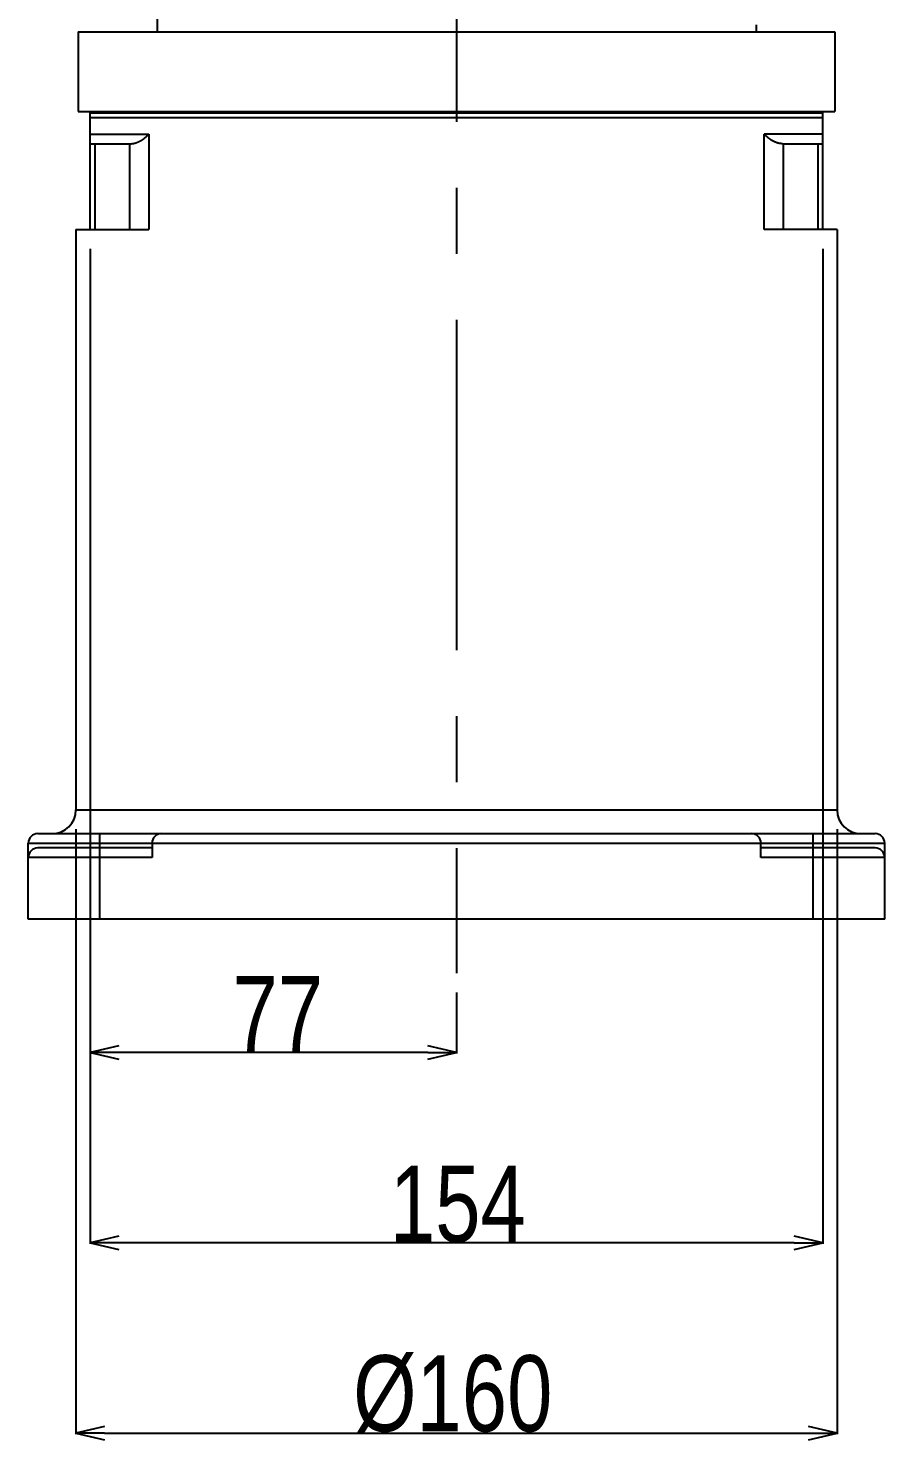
# Model space of a CAD drawing. Extents: x 0 to 3364, y 0 to 2376.
# Drawn here: x 836.2 to 1016.2, y 829.9 to 1127.6 of the extents above; entities that cross this region are included whole.
import ezdxf

# ---------------------------------------------------------------- set-up
doc = ezdxf.new("R2010")
doc.units = 0
doc.header["$LTSCALE"] = 185.02
doc.header["$PDMODE"] = 3
doc.header["$PDSIZE"] = 0.3125
doc.linetypes.add('CENTER', pattern=[0.6, 0.375, -0.075, 0.075, -0.075])
doc.layers.get('0').update_dxf_attribs({"linetype": 'CONTINUOUS'})
doc.layers.get('DEFPOINTS').update_dxf_attribs({"linetype": 'CONTINUOUS'})
doc.layers.add('95_ALL_DIM', color=7, linetype='CONTINUOUS')
doc.layers.add('DEFAULT_1', color=7, linetype='CENTER')
doc.styles.get("Standard").update_dxf_attribs({"font": 'txt', "width": 0.8})
doc.dimstyles.new('DIMSTYLE_1', dxfattribs={"dimtxt": 16, "dimasz": 6, "dimexe": 0.18, "dimexo": 0.0625, "dimgap": 0.09, "dimtad": 1, "dimdec": 3, "dimdsep": 46, "dimtxsty": 'Standard', "dimblk": 'OPEN', "dimblk1": 'OPEN', "dimblk2": 'OPEN', "dimcen": 0.09, "dimadec": 0, "dimazin": 0, "dimtp": 0.3, "dimtm": 0.3, "dimtfac": 1, "dimtdec": 3, "dimtofl": 0, "dimtmove": 0, "dimatfit": 3, "dimldrblk": 'OPEN', "dimfxl": 1, "dimtolj": 1, "dimarcsym": 0})
doc.dimstyles.new('DIMSTYLE_2', dxfattribs={"dimtxt": 16, "dimasz": 6, "dimexe": 0.18, "dimexo": 0.0625, "dimgap": 0.09, "dimtad": 1, "dimdec": 3, "dimdsep": 46, "dimtxsty": 'Standard', "dimblk": 'OPEN', "dimblk1": 'OPEN', "dimblk2": 'OPEN', "dimcen": 0.09, "dimadec": 0, "dimazin": 0, "dimtp": 0.5, "dimtm": 0.5, "dimtfac": 1, "dimtdec": 3, "dimtofl": 0, "dimtmove": 0, "dimatfit": 3, "dimldrblk": 'OPEN', "dimfxl": 1, "dimtolj": 1, "dimarcsym": 0})

# ---------------------------------------------------------------- blocks, each defined once
blk = doc.blocks.new('_OPEN')
at = {"color": 0, "linetype": 'ByBlock'}
for p, q in [((0, 0), (-1, 0.233)), ((-1, -0.233), (0, 0)), ((-1, 0), (0, 0))]:
    blk.add_line(p, q, dxfattribs=at)
blk = doc.blocks.new('*D11')
at = {"layer": '95_ALL_DIM', "color": 0, "transparency": 16777216}
for p, q in [((846.16, 959.24), (846.16, 832.12)), ((1006.16, 959.24), (1006.16, 832.12)), ((852.16, 832.3), (1000.16, 832.3))]:
    blk.add_line(p, q, dxfattribs=at)
at = {"layer": 'DEFPOINTS', "color": 0, "transparency": 16777216}
for p in [(846.16, 959.3), (1006.16, 959.3), (1006.16, 832.3)]:
    blk.add_point(p, dxfattribs=at)
at = {"layer": '95_ALL_DIM', "color": 0, "transparency": 16777216, "xscale": 6, "yscale": 6, "zscale": 6, "rotation": 180}
blk.add_blockref('_OPEN', (846.16, 832.3), dxfattribs=at)
at = {"layer": '95_ALL_DIM', "color": 0, "transparency": 16777216, "xscale": 6, "yscale": 6, "zscale": 6}
blk.add_blockref('_OPEN', (1006.16, 832.3), dxfattribs=at)
at = {"layer": '95_ALL_DIM', "color": 0, "transparency": 16777216, "insert": (925.38, 840.39), "char_height": 16, "attachment_point": 5}
blk.add_mtext('\\A1;%%c160', dxfattribs=at)
blk = doc.blocks.new('*D51')
at = {"layer": '95_ALL_DIM', "color": 0, "transparency": 16777216}
for p, q in [((849.16, 1081.24), (849.16, 912.12)), ((926.16, 924.92), (926.16, 912.12)), ((920.16, 912.3), (855.16, 912.3))]:
    blk.add_line(p, q, dxfattribs=at)
at = {"layer": 'DEFPOINTS', "color": 0, "transparency": 16777216}
for p in [(849.16, 1081.3), (926.16, 924.98), (849.16, 912.3)]:
    blk.add_point(p, dxfattribs=at)
at = {"layer": '95_ALL_DIM', "color": 0, "transparency": 16777216, "xscale": 6, "yscale": 6, "zscale": 6, "rotation": 180}
blk.add_blockref('_OPEN', (849.16, 912.3), dxfattribs=at)
at = {"layer": '95_ALL_DIM', "color": 0, "transparency": 16777216, "xscale": 6, "yscale": 6, "zscale": 6}
blk.add_blockref('_OPEN', (926.16, 912.3), dxfattribs=at)
at = {"layer": '95_ALL_DIM', "color": 0, "transparency": 16777216, "insert": (888.62, 920.39), "char_height": 16, "attachment_point": 5}
blk.add_mtext('\\A1;77', dxfattribs=at)
blk = doc.blocks.new('*D52')
at = {"layer": '95_ALL_DIM', "color": 0, "transparency": 16777216}
for p, q in [((849.16, 1081.24), (849.16, 872.12)), ((1003.16, 1081.24), (1003.16, 872.12)), ((997.16, 872.3), (855.16, 872.3))]:
    blk.add_line(p, q, dxfattribs=at)
at = {"layer": 'DEFPOINTS', "color": 0, "transparency": 16777216}
for p in [(849.16, 1081.3), (1003.16, 1081.3), (849.16, 872.3)]:
    blk.add_point(p, dxfattribs=at)
at = {"layer": '95_ALL_DIM', "color": 0, "transparency": 16777216, "xscale": 6, "yscale": 6, "zscale": 6, "rotation": 180}
blk.add_blockref('_OPEN', (849.16, 872.3), dxfattribs=at)
at = {"layer": '95_ALL_DIM', "color": 0, "transparency": 16777216, "xscale": 6, "yscale": 6, "zscale": 6}
blk.add_blockref('_OPEN', (1003.16, 872.3), dxfattribs=at)
at = {"layer": '95_ALL_DIM', "color": 0, "transparency": 16777216, "insert": (926.45, 880.39), "char_height": 16, "attachment_point": 5}
blk.add_mtext('\\A1;154', dxfattribs=at)

msp = doc.modelspace()

# ---------------------------------------------------------------- linework, layer by layer
for p, q in [((863.2222, 1136.3011), (863.2222, 1126.8014)), ((989.1641, 1128.3014), (989.1641, 1126.8014)), ((846.6641, 1126.8014), (846.6641, 1110.1014)), ((846.6642, 1126.8014), (1005.664, 1126.8014)), ((1005.6641, 1126.8014), (1005.6641, 1110.1014)), ((846.6642, 1110.1014), (1005.664, 1110.1014)), ((849.1641, 1109.8014), (1003.1641, 1109.8014)), ((849.1641, 1085.3014), (849.1641, 1109.8014)), ((849.1641, 1108.8014), (1003.1641, 1108.8014)), ((856.5687, 1110.1014), (856.5687, 1109.8014)), ((864.5687, 1110.1014), (864.5687, 1109.8014)), ((866.1641, 1110.1014), (866.1641, 1109.8014)), ((894.9936, 1110.1014), (894.9936, 1109.8014)), ((902.9936, 1110.1014), (902.9936, 1109.8014)), ((924.1641, 1110.1014), (924.1641, 1109.8014)), ((928.1641, 1110.1014), (928.1641, 1109.8014)), ((949.3347, 1110.1014), (949.3347, 1109.8014)), ((957.3347, 1110.1014), (957.3347, 1109.8014)), ((986.1641, 1110.1014), (986.1641, 1109.8014)), ((987.7596, 1110.1014), (987.7596, 1109.8014)), ((995.7596, 1110.1014), (995.7596, 1109.8014)), ((1003.1641, 1085.3014), (1003.1641, 1109.8014)), ((849.1641, 1105.3014), (861.469, 1105.3014)), ((861.469, 1105.3014), (861.469, 1085.3014)), ((1003.1641, 1105.3014), (990.8593, 1105.3014)), ((990.8593, 1085.3014), (990.8593, 1105.3014)), ((849.1641, 1103.3014), (857.6173, 1103.3014)), ((850.1641, 1103.3014), (850.1641, 1085.3014)), ((857.4255, 1103.3014), (857.4255, 1085.3014)), ((994.711, 1103.3014), (1003.1641, 1103.3014)), ((994.9028, 1085.3014), (994.9028, 1103.3014)), ((1002.1641, 1085.3014), (1002.1641, 1103.3014)), ((846.1641, 1085.3014), (861.469, 1085.3014)), ((846.1641, 1085.3014), (846.1641, 963.3014)), ((1006.1641, 1085.3014), (990.8593, 1085.3014)), ((1006.1641, 1085.3014), (1006.1641, 963.3014)), ((846.1641, 963.3014), (1006.1641, 963.3014)), ((836.1641, 956.3014), (1016.1641, 956.3014)), ((836.1641, 940.3014), (836.1641, 956.3014)), ((838.1641, 958.3014), (1014.1641, 958.3014)), ((851.1641, 940.3014), (851.1641, 958.3014)), ((862.1641, 956.3014), (862.1641, 953.3014)), ((990.1641, 953.3014), (990.1641, 956.3014)), ((1001.1641, 940.3014), (1001.1641, 958.3014)), ((1016.1641, 940.3014), (1016.1641, 956.3014)), ((862.1641, 953.3014), (836.1641, 953.3014)), ((862.1641, 955.3014), (838.1641, 955.3014)), ((1014.1641, 955.3014), (990.1641, 955.3014)), ((1016.1641, 953.3014), (990.1641, 953.3014)), ((1016.1641, 940.3014), (836.1641, 940.3014))]:
    msp.add_line(p, q)
for centre, radius, start, end in [((841.1641, 963.3014), 5, 270, 360), ((1011.1641, 963.3014), 5, 180, 270), ((838.1641, 956.3014), 2, 90, 180), ((864.1641, 956.3014), 2, 90, 180), ((988.1641, 956.3014), 2, 0, 90), ((1014.1641, 956.3014), 2, 0, 90), ((838.1641, 953.3014), 2, 90, 180), ((1014.1641, 953.3014), 2, 0, 90)]:
    msp.add_arc(centre, radius, start, end)
for points, start_tangent, end_tangent in [([(857.6173, 1103.3014), (857.7645, 1103.3049), (857.9102, 1103.3151), (858.0541, 1103.3314), (858.1962, 1103.3532), (858.3362, 1103.3802), (858.4742, 1103.4118), (858.6099, 1103.4477), (858.7433, 1103.4876), (858.8745, 1103.5311), (859.0034, 1103.5779), (859.13, 1103.6278), (859.2542, 1103.6805), (859.3761, 1103.7358), (859.4957, 1103.7934), (859.613, 1103.8533), (859.7279, 1103.9153), (859.8406, 1103.979), (859.9509, 1104.0446), (860.0589, 1104.1116), (860.1646, 1104.1801), (860.268, 1104.2499), (860.3691, 1104.3209), (860.4678, 1104.393), (860.5642, 1104.466), (860.6583, 1104.5398), (860.7501, 1104.6144), (860.8395, 1104.6896), (860.9266, 1104.7653), (861.0113, 1104.8415), (861.0936, 1104.9179), (861.1736, 1104.9946), (861.2511, 1105.0714), (861.3262, 1105.1482), (861.3988, 1105.2249), (861.469, 1105.3014)], (1, 0), (0.66991244, 0.74244011)), ([(994.711, 1103.3014), (994.5638, 1103.3049), (994.4181, 1103.3151), (994.2741, 1103.3314), (994.1321, 1103.3532), (993.992, 1103.3802), (993.8541, 1103.4118), (993.7184, 1103.4477), (993.5849, 1103.4876), (993.4538, 1103.5311), (993.3249, 1103.5779), (993.1983, 1103.6278), (993.0741, 1103.6805), (992.9522, 1103.7358), (992.8326, 1103.7934), (992.7153, 1103.8533), (992.6003, 1103.9153), (992.4877, 1103.979), (992.3774, 1104.0446), (992.2694, 1104.1116), (992.1637, 1104.1801), (992.0603, 1104.2499), (991.9592, 1104.3209), (991.8605, 1104.393), (991.764, 1104.466), (991.6699, 1104.5398), (991.5782, 1104.6144), (991.4887, 1104.6896), (991.4017, 1104.7653), (991.317, 1104.8415), (991.2346, 1104.9179), (991.1547, 1104.9946), (991.0772, 1105.0714), (991.0021, 1105.1482), (990.9295, 1105.2249), (990.8593, 1105.3014)], (-1, 0), (-0.66991244, 0.74244011))]:
    msp.add_spline(points, degree=3, dxfattribs=dict(start_tangent=start_tangent, end_tangent=end_tangent))
at = {"layer": 'DEFAULT_1'}
msp.add_line((926.1641, 1510.3014), (926.1641, 928.9826), dxfattribs=at)

# ---------------------------------------------------------------- dimensions: what is measured, and where the dimension line sits
at = {"layer": '95_ALL_DIM'}
for base, p1, dimstyle, picture, middle in [((849.1641, 912.3014), (926.1641, 924.9826), 'DIMSTYLE_1', '*D51', (888.6223, 912.3014)), ((849.1641, 872.3014), (1003.1641, 1081.3014), 'DIMSTYLE_2', '*D52', (926.4543, 872.3014))]:
    dim = msp.add_linear_dim(base=base, p1=p1, p2=(849.1641, 1081.3014), angle=180, dimstyle=dimstyle, dxfattribs=at)
    dim.commit()
    dim.dimension.update_dxf_attribs({"geometry": picture, "text_midpoint": middle, "dimtype": 160})
dim = msp.add_linear_dim(base=(1006.1641, 832.3014), p1=(846.1641, 959.3014), p2=(1006.1641, 959.3014), text='%%c<>', dimstyle='DIMSTYLE_2', dxfattribs=at)
dim.commit()
dim.dimension.update_dxf_attribs({"geometry": '*D11', "text_midpoint": (925.3754, 832.3014), "dimtype": 160})

doc.saveas('drawing.dxf')
